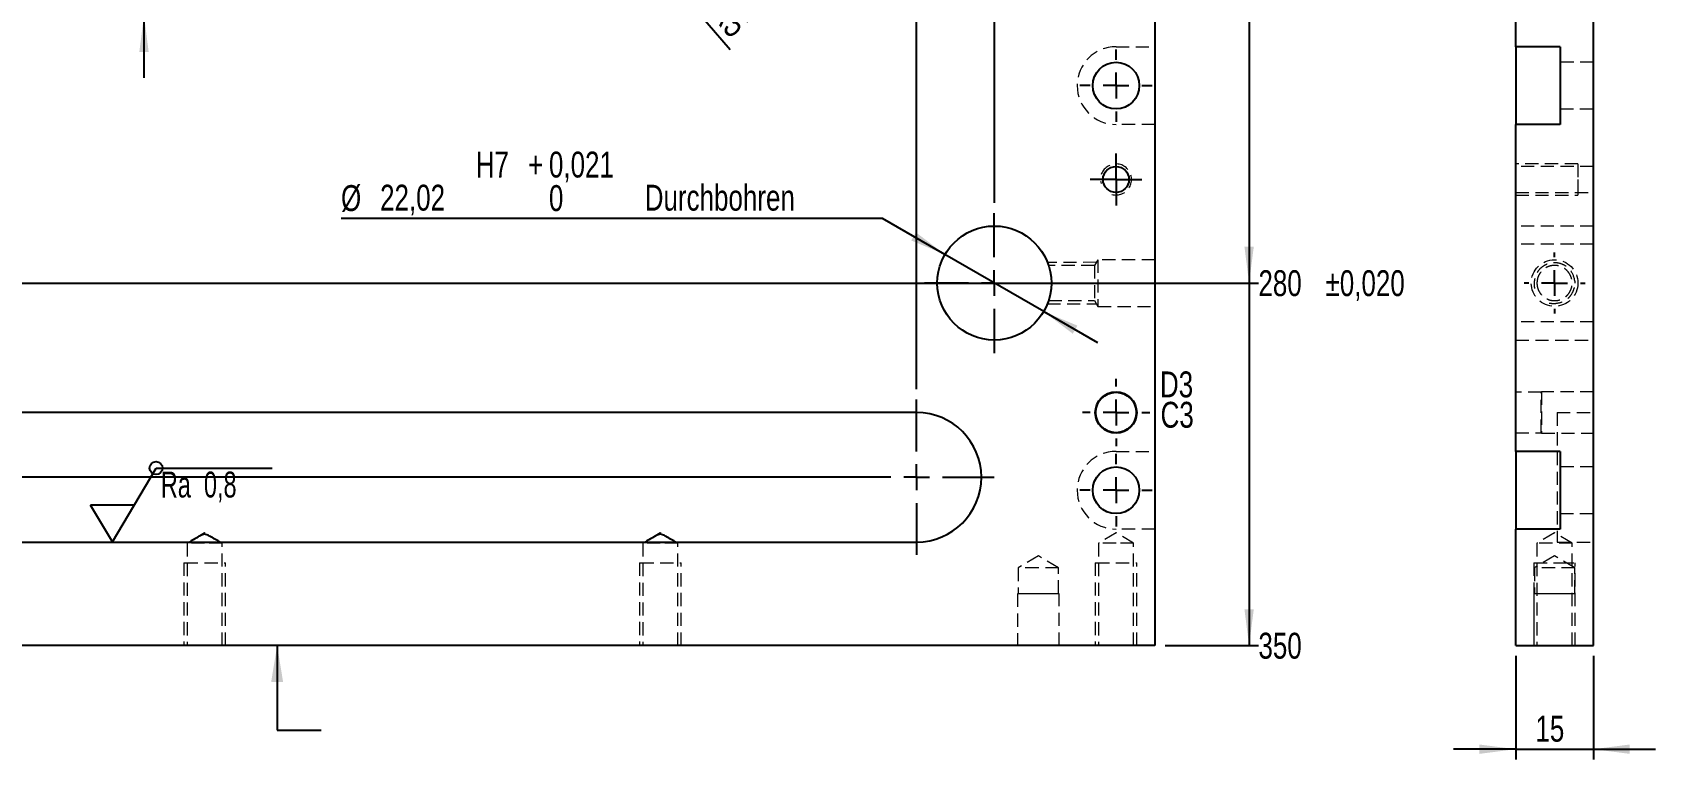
# Model space of a CAD drawing. Header units: millimetres. Extents: x -5 to 1672, y 0 to 1180.
# Drawn here: x 824.1 to 1137.6, y 536.3 to 676.7 of the extents above; entities that cross this region are included whole.
import ezdxf

# ---------------------------------------------------------------- set-up
doc = ezdxf.new("R2010")
doc.units = ezdxf.units.MM
doc.header["$LTSCALE"] = 2
doc.linetypes.add('HIDDEN', pattern=[1.905, 1.27, -0.635])
doc.layers.add('SLD-0', color=7, linetype='Continuous')
doc.styles.add('SLDTEXTSTYLE0', font='TXT', dxfattribs={"width": 0.75})
doc.styles.add('SLDTEXTSTYLE3', font='TXT', dxfattribs={"width": 0.678571})
doc.dimstyles.new('SLDDIMSTYLE1', dxfattribs={"dimtxt": 5, "dimasz": 7, "dimexe": 0, "dimexo": 0.0625, "dimgap": 1.25, "dimtad": 1, "dimdec": 3, "dimrnd": 1e-09, "dimzin": 12, "dimdsep": 46, "dimtxsty": 'SLDTEXTSTYLE0', "dimsah": 1, "dimcen": 0.09, "dimadec": 0, "dimazin": 3, "dimtfac": 1, "dimtdec": 3, "dimtmove": 0, "dimatfit": 0, "dimfxl": 1, "dimfrac": 2, "dimtolj": 1, "dimtzin": 12, "dimarcsym": 0})
doc.dimstyles.new('SLDDIMSTYLE11', dxfattribs={"dimtxt": 0.18, "dimasz": 7, "dimexe": 0, "dimexo": 0.0625, "dimgap": 0, "dimtad": 0, "dimtih": 1, "dimtoh": 1, "dimdec": 0, "dimrnd": 1e-09, "dimzin": 0, "dimdsep": 46, "dimtxsty": 'Standard', "dimsah": 1, "dimcen": 0.09, "dimadec": 0, "dimazin": 0, "dimtfac": 7, "dimtdec": 0, "dimtofl": 0, "dimtmove": 0, "dimatfit": 3, "dimfxl": 1, "dimfrac": 2, "dimtolj": 1, "dimtzin": 0, "dimarcsym": 0})
doc.dimstyles.new('SLDDIMSTYLE3', dxfattribs={"dimtxt": 5, "dimasz": 7, "dimexe": 0, "dimexo": 0.0625, "dimgap": 1.25, "dimtad": 0, "dimtih": 1, "dimtoh": 1, "dimdec": 3, "dimrnd": 1e-09, "dimzin": 12, "dimdsep": 46, "dimtxsty": 'SLDTEXTSTYLE0', "dimsah": 1, "dimcen": 0.09, "dimadec": 0, "dimazin": 3, "dimtol": 1, "dimtp": 0.02, "dimtm": 0.02, "dimtfac": 1, "dimtdec": 3, "dimtofl": 0, "dimtmove": 0, "dimatfit": 3, "dimfxl": 1, "dimfrac": 2, "dimtolj": 1, "dimarcsym": 0})
doc.dimstyles.new('SLDDIMSTYLE4', dxfattribs={"dimtxt": 5, "dimasz": 7, "dimexe": 0, "dimexo": 0.0625, "dimgap": 1.25, "dimtad": 0, "dimtih": 1, "dimtoh": 1, "dimdec": 3, "dimrnd": 1e-09, "dimzin": 12, "dimdsep": 46, "dimtxsty": 'SLDTEXTSTYLE0', "dimsah": 1, "dimcen": 0.09, "dimadec": 0, "dimazin": 3, "dimtfac": 1, "dimtdec": 3, "dimtofl": 0, "dimtmove": 0, "dimatfit": 3, "dimfxl": 1, "dimfrac": 2, "dimtolj": 1, "dimtzin": 12, "dimarcsym": 0})
doc.dimstyles.new('SLDDIMSTYLE7', dxfattribs={"dimtxt": 5, "dimasz": 7, "dimexe": 0, "dimexo": 0.0625, "dimgap": 1.25, "dimtad": 1, "dimdec": 3, "dimrnd": 1e-09, "dimzin": 12, "dimdsep": 46, "dimtxsty": 'SLDTEXTSTYLE0', "dimsah": 1, "dimcen": 0, "dimadec": 0, "dimazin": 3, "dimtfac": 1, "dimtdec": 3, "dimtofl": 0, "dimtmove": 0, "dimatfit": 3, "dimfxl": 1, "dimfrac": 2, "dimtolj": 1, "dimtzin": 12, "dimarcsym": 0})
doc.dimstyles.new('SLDDIMSTYLE9', dxfattribs={"dimtxt": 5, "dimasz": 7, "dimexe": 0, "dimexo": 0.0625, "dimgap": 1.25, "dimtad": 0, "dimtih": 1, "dimtoh": 1, "dimdec": 3, "dimrnd": 1e-09, "dimzin": 12, "dimdsep": 46, "dimtxsty": 'SLDTEXTSTYLE0', "dimsah": 1, "dimcen": 0, "dimadec": 0, "dimazin": 3, "dimtol": 1, "dimtp": 0.021, "dimtfac": 1, "dimtdec": 3, "dimtmove": 0, "dimatfit": 3, "dimfxl": 1, "dimfrac": 2, "dimtolj": 1, "dimarcsym": 0})

# ---------------------------------------------------------------- blocks, each defined once
blk = doc.blocks.new('_D')
at = {"layer": 'SLD-0'}
for p, q in [((1110.57, 556.31), (1110.57, 536.31)), ((1125.57, 556.31), (1125.57, 536.31)), ((1110.57, 538.31), (1098.57, 538.31)), ((1110.57, 538.31), (1125.57, 538.31)), ((1125.57, 538.31), (1137.57, 538.31))]:
    blk.add_line(p, q, dxfattribs=at)
for points in [[(1110.57, 538.31), (1103.57, 539.21), (1103.57, 537.41)], [(1125.57, 538.31), (1132.57, 537.41), (1132.57, 539.21)]]:
    blk.add_solid(points, dxfattribs=at)
at = {"layer": 'SLD-0', "insert": (1114.37, 544.76), "char_height": 5, "attachment_point": 1, "style": 'SLDTEXTSTYLE0'}
blk.add_mtext('15', dxfattribs=at)
blk = doc.blocks.new('SW_CENTERMARKSYMBOL_29')
at = {"layer": 'SLD-0', "color": 0}
for p, q in [((0, 5), (0, 5.9)), ((-5, 0), (-5.9, 0)), ((0, 0), (-2.5, 0)), ((0, 0), (0, 2.5)), ((0, 0), (0, -2.5)), ((0, 0), (2.5, 0)), ((5, 0), (5.9, 0)), ((0, -5), (0, -5.9))]:
    blk.add_line(p, q, dxfattribs=at)
blk = doc.blocks.new('_D_2')
at = {"layer": 'SLD-0'}
for p, q in [((1013.46, 917.06), (1013.46, 927.06)), ((1040.88, 925.26), (1013.46, 925.26)), ((1013.46, 917.06), (1009.88, 907.06)), ((1009.88, 907.06), (1009.88, 643.82))]:
    blk.add_line(p, q, dxfattribs=at)
blk.add_solid([(1013.46, 925.26), (1020.46, 924.36), (1020.46, 926.16)], dxfattribs=at)
at = {"layer": 'SLD-0', "char_height": 5, "attachment_point": 1, "rotation": 90, "style": 'SLDTEXTSTYLE0'}
for s, insert in [('±0,020', (1010.98, 936.32)), ('31', (1010.98, 927.06))]:
    blk.add_mtext(s, dxfattribs=dict(at, insert=insert))
blk = doc.blocks.new('_D_4')
at = {"layer": 'SLD-0'}
for p, q in [((994.88, 607.81), (994.88, 927.06)), ((1005.44, 925.26), (994.88, 925.26))]:
    blk.add_line(p, q, dxfattribs=at)
blk.add_solid([(994.88, 925.26), (1001.88, 924.36), (1001.88, 926.16)], dxfattribs=at)
at = {"layer": 'SLD-0', "insert": (992.4, 927.06), "char_height": 5, "attachment_point": 1, "rotation": 90, "style": 'SLDTEXTSTYLE0'}
blk.add_mtext('46', dxfattribs=at)
blk = doc.blocks.new('_D_11')
at = {"layer": 'SLD-0'}
for p, q in [((796.88, 640.31), (796.88, 927.06)), ((850.88, 925.26), (796.88, 925.26))]:
    blk.add_line(p, q, dxfattribs=at)
blk.add_solid([(796.88, 925.26), (803.88, 924.36), (803.88, 926.16)], dxfattribs=at)
at = {"layer": 'SLD-0', "insert": (794.4, 927.06), "char_height": 5, "attachment_point": 1, "rotation": 90, "style": 'SLDTEXTSTYLE0'}
blk.add_mtext('244', dxfattribs=at)
blk = doc.blocks.new('_D_12')
at = {"layer": 'SLD-0'}
for p, q in [((745.88, 640.31), (745.88, 927.06)), ((796.88, 925.26), (745.88, 925.26))]:
    blk.add_line(p, q, dxfattribs=at)
blk.add_solid([(745.88, 925.26), (752.88, 924.36), (752.88, 926.16)], dxfattribs=at)
at = {"layer": 'SLD-0', "insert": (743.4, 927.06), "char_height": 5, "attachment_point": 1, "rotation": 90, "style": 'SLDTEXTSTYLE0'}
blk.add_mtext('295', dxfattribs=at)
blk = doc.blocks.new('_D_13')
at = {"layer": 'SLD-0'}
for p, q in [((719.88, 607.81), (719.88, 927.06)), ((745.88, 925.26), (719.88, 925.26))]:
    blk.add_line(p, q, dxfattribs=at)
blk.add_solid([(719.88, 925.26), (726.88, 924.36), (726.88, 926.16)], dxfattribs=at)
at = {"layer": 'SLD-0', "insert": (717.4, 927.06), "char_height": 5, "attachment_point": 1, "rotation": 90, "style": 'SLDTEXTSTYLE0'}
blk.add_mtext('321', dxfattribs=at)
blk = doc.blocks.new('_D_22')
at = {"layer": 'SLD-0'}
for p, q in [((1059.08, 694.95), (1059.08, 628.31)), ((808.88, 628.31), (1060.88, 628.31))]:
    blk.add_line(p, q, dxfattribs=at)
blk.add_solid([(1059.08, 628.31), (1059.98, 635.31), (1058.18, 635.31)], dxfattribs=at)
at = {"layer": 'SLD-0', "char_height": 5, "attachment_point": 1, "style": 'SLDTEXTSTYLE0'}
for s, insert in [('280', (1060.88, 630.79)), ('±0,020', (1073.84, 630.79))]:
    blk.add_mtext(s, dxfattribs=dict(at, insert=insert))
blk = doc.blocks.new('_D_23')
at = {"layer": 'SLD-0'}
for p, q in [((1059.08, 628.31), (1059.08, 558.31)), ((1042.88, 558.31), (1060.88, 558.31))]:
    blk.add_line(p, q, dxfattribs=at)
blk.add_solid([(1059.08, 558.31), (1059.98, 565.31), (1058.18, 565.31)], dxfattribs=at)
at = {"layer": 'SLD-0', "insert": (1060.88, 560.79), "char_height": 5, "attachment_point": 1, "style": 'SLDTEXTSTYLE0'}
blk.add_mtext('350', dxfattribs=at)
blk = doc.blocks.new('_D_30')
at = {"layer": 'SLD-0'}
for p, q in [((845.67, 709.95), (845.67, 721.95)), ((875.89, 709.95), (843.67, 709.95)), ((845.67, 709.95), (845.67, 679.95)), ((875.89, 679.95), (843.67, 679.95)), ((845.67, 679.95), (845.67, 667.95))]:
    blk.add_line(p, q, dxfattribs=at)
for points in [[(845.67, 709.95), (846.57, 716.95), (844.77, 716.95)], [(845.67, 679.95), (844.77, 672.95), (846.57, 672.95)]]:
    blk.add_solid(points, dxfattribs=at)
at = {"layer": 'SLD-0', "insert": (839.22, 691.25), "char_height": 5, "attachment_point": 1, "rotation": 90, "style": 'SLDTEXTSTYLE0'}
blk.add_mtext('30', dxfattribs=at)
blk = doc.blocks.new('_D_33')
at = {"layer": 'SLD-0'}
blk.add_line((943.95, 690.75), (958.84, 673.39), dxfattribs=at)
blk.add_solid([(943.95, 690.75), (947.83, 684.85), (949.19, 686.03)], dxfattribs=at)
at = {"layer": 'SLD-0', "insert": (958.63, 683.46), "char_height": 5, "attachment_point": 1, "rotation": 310.9456, "style": 'SLDTEXTSTYLE0'}
blk.add_mtext('R5', dxfattribs=at)
blk = doc.blocks.new('_D_34')
at = {"layer": 'SLD-0'}
for p, q in [((988.29, 640.78), (883.72, 640.78)), ((1000.34, 633.82), (988.29, 640.78)), ((1019.41, 622.81), (1000.34, 633.82)), ((1019.41, 622.81), (1029.81, 616.81))]:
    blk.add_line(p, q, dxfattribs=at)
for points in [[(1000.34, 633.82), (994.73, 638.1), (993.83, 636.54)], [(1019.41, 622.81), (1025.03, 618.53), (1025.93, 620.09)]]:
    blk.add_solid(points, dxfattribs=at)
at = {"layer": 'SLD-0', "char_height": 5, "attachment_point": 1, "style": 'SLDTEXTSTYLE0'}
for s, insert in [('H7', (909.73, 653.69)), ('+', (919.83, 653.69)), ('0,021', (923.87, 653.69)), ('%%c', (883.72, 647.22)), ('22,02', (891.26, 647.3)), ('0', (923.87, 647.22)), ('Durchbohren', (942.37, 647.3))]:
    blk.add_mtext(s, dxfattribs=dict(at, insert=insert))
blk = doc.blocks.new('SW_CENTERMARKSYMBOL_32')
at = {"layer": 'SLD-0', "color": 0}
for p, q in [((-275, 5), (-275, 15)), ((0, 5), (0, 15)), ((-280, 0), (-290, 0)), ((-275, 0), (-277.5, 0)), ((-275, 0), (-275, 2.5)), ((-275, 0), (-275, -2.5)), ((-275, 0), (-272.5, 0)), ((-270, 0), (-260, 0)), ((-5, 0), (-270, 0)), ((-5, 0), (-15, 0)), ((0, 0), (-2.5, 0)), ((0, 0), (0, 2.5)), ((0, 0), (0, -2.5)), ((0, 0), (2.5, 0)), ((5, 0), (15, 0)), ((-275, -5), (-275, -15)), ((0, -5), (0, -15))]:
    blk.add_line(p, q, dxfattribs=at)
blk = doc.blocks.new('SW_CENTERMARKSYMBOL_42')
at = {"layer": 'SLD-0', "color": 0}
for p, q in [((0, 5), (0, 7)), ((-5, 0), (-7, 0)), ((0, 0), (-2.5, 0)), ((0, 0), (0, 2.5)), ((0, 0), (0, -2.5)), ((0, 0), (2.5, 0)), ((5, 0), (7, 0)), ((0, -5), (0, -7))]:
    blk.add_line(p, q, dxfattribs=at)
blk = doc.blocks.new('SW_CENTERMARKSYMBOL_43')
at = {"layer": 'SLD-0', "color": 0}
for p, q in [((0, 5), (0, 7)), ((-5, 0), (-7, 0)), ((0, 0), (-2.5, 0)), ((0, 0), (0, 2.5)), ((0, 0), (0, -2.5)), ((0, 0), (2.5, 0)), ((5, 0), (7, 0)), ((0, -5), (0, -7))]:
    blk.add_line(p, q, dxfattribs=at)
blk = doc.blocks.new('SW_CENTERMARKSYMBOL_48')
at = {"layer": 'SLD-0', "color": 0}
for p, q in [((0, 5), (0, 6.5)), ((-5, 0), (-6.5, 0)), ((0, 0), (-2.5, 0)), ((0, 0), (0, 2.5)), ((0, 0), (0, -2.5)), ((0, 0), (2.5, 0)), ((5, 0), (6.5, 0)), ((0, -5), (0, -6.5))]:
    blk.add_line(p, q, dxfattribs=at)
blk = doc.blocks.new('SW_CENTERMARKSYMBOL_54')
at = {"layer": 'SLD-0', "color": 0}
for p, q in [((0, 2.5), (0, 5)), ((-2.5, 0), (-5, 0)), ((0, 0), (-2.5, 0)), ((0, 0), (0, 2.5)), ((0, 0), (0, -2.5)), ((0, 0), (2.5, 0)), ((2.5, 0), (5, 0)), ((0, -2.5), (0, -5))]:
    blk.add_line(p, q, dxfattribs=at)
blk = doc.blocks.new('SW_CENTERMARKSYMBOL_58')
at = {"layer": 'SLD-0', "color": 0}
for p, q in [((0, 5), (0, 13.51)), ((-5, 0), (-13.51, 0)), ((0, 0), (-2.5, 0)), ((0, 0), (0, 2.5)), ((0, 0), (0, -2.5)), ((0, 0), (2.5, 0)), ((5, 0), (13.51, 0)), ((0, -5), (0, -13.51))]:
    blk.add_line(p, q, dxfattribs=at)
blk = doc.blocks.new('SW_SFSYMBOL_9')
at = {"layer": 'SLD-0', "color": 0}
for p, q in [((-9.35, -7.14), (-0.92, 7.14)), ((-0.92, 7.14), (21.51, 7.14)), ((-9.35, -7.14), (-13.56, 0)), ((-5.14, 0), (-13.56, 0))]:
    blk.add_line(p, q, dxfattribs=at)
blk.add_circle((-0.92, 7.14), 1.25, dxfattribs=at)
at = {"layer": 'SLD-0', "color": 0, "insert": (0, 6.45), "char_height": 5, "attachment_point": 1, "style": 'SLDTEXTSTYLE3'}
blk.add_mtext('Ra  0,8', dxfattribs=at)

msp = doc.modelspace()

# ---------------------------------------------------------------- linework, layer by layer
at = {"color": 7, "linetype": 'Continuous', "lineweight": 25}
for p, q in [((1040.8782911, 908.3130997), (1040.8782911, 558.3130997)), ((1125.5673347, 558.3130997), (1125.5673347, 908.3130997)), ((1110.5673347, 673.9381497), (1110.5673347, 737.0630497)), ((1119.1673347, 673.9381497), (1110.5673347, 673.9381497)), ((1110.5673347, 673.9381497), (1110.5673347, 658.9380497)), ((1119.1673347, 673.9381497), (1119.1673347, 658.9380497)), ((1110.5673347, 595.8131497), (1110.5673347, 658.9380497)), ((1119.1673347, 658.9380497), (1110.5673347, 658.9380497)), ((994.8782911, 603.3130997), (719.8782911, 603.3130997)), ((1119.1673347, 595.8131497), (1110.5673347, 595.8131497)), ((1110.5673347, 595.8131497), (1110.5673347, 580.8130497)), ((1119.1673347, 595.8131497), (1119.1673347, 580.8130497)), ((1110.5673347, 558.3130997), (1110.5673347, 580.8130497)), ((1119.1673347, 580.8130497), (1110.5673347, 580.8130497)), ((719.8782911, 578.3130997), (994.8782911, 578.3130997)), ((1040.8782911, 558.3130997), (673.8782911, 558.3130997)), ((1110.5673347, 558.3130997), (1125.5673347, 558.3130997))]:
    msp.add_line(p, q, dxfattribs=at)
at = {"color": 190, "linetype": 'HIDDEN', "lineweight": 18}
for p, q in [((1033.3782911, 673.9381497), (1040.8782911, 673.9381497)), ((1125.5673347, 670.9380997), (1119.1673347, 670.9380997)), ((1119.1673347, 661.9380997), (1125.5673347, 661.9380997)), ((1040.8782911, 658.9380497), (1033.3782911, 658.9380497)), ((1125.5673347, 650.8130997), (1110.5673347, 650.8130997)), ((1110.5673347, 645.8130997), (1125.5673347, 645.8130997)), ((1125.5673347, 639.3230997), (1110.5673347, 639.3230997)), ((1125.5673347, 635.8130997), (1110.5673347, 635.8130997)), ((1029.2173445, 631.7130997), (1020.3624724, 631.7130997)), ((1029.8782911, 632.8130997), (1029.2173445, 631.7130997)), ((1029.2173445, 631.7130997), (1029.2173445, 624.9130997)), ((1029.8782911, 632.8130997), (1029.8782911, 623.8130997)), ((1040.8782911, 632.8130997), (1029.8782911, 632.8130997)), ((1020.3590297, 624.9130997), (1029.2173445, 624.9130997)), ((1029.2173445, 624.9130997), (1029.8782911, 623.8130997)), ((1029.8782911, 623.8130997), (1040.8782911, 623.8130997)), ((1125.5673347, 620.8130997), (1110.5673347, 620.8130997)), ((1110.5673347, 617.3030997), (1125.5673347, 617.3030997)), ((1115.5072486, 607.2130997), (1110.5673347, 607.2130997)), ((1115.5673347, 607.3130997), (1115.5072486, 607.2130997)), ((1115.5072486, 599.4130997), (1115.5072486, 607.2130997)), ((1115.5673347, 607.3130997), (1115.5673347, 599.3130997)), ((1125.5673347, 607.3130997), (1115.5673347, 607.3130997)), ((1118.5673347, 603.3130997), (1125.5673347, 603.3130997)), ((1118.5673347, 603.3130997), (1118.5673347, 578.3130997)), ((1110.5673347, 599.4130997), (1115.5072486, 599.4130997)), ((1115.5072486, 599.4130997), (1115.5673347, 599.3130997)), ((1115.5673347, 599.3130997), (1125.5673347, 599.3130997)), ((1033.3782911, 595.8131497), (1040.8782911, 595.8131497)), ((1125.5673347, 592.8130997), (1119.1673347, 592.8130997)), ((1119.1673347, 583.8130997), (1125.5673347, 583.8130997)), ((857.3782911, 580.1060258), (853.9782911, 578.0630997)), ((860.7782911, 578.0630997), (857.3782911, 580.1060258)), ((945.3782911, 580.1060258), (941.9782911, 578.0630997)), ((948.7782911, 578.0630997), (945.3782911, 580.1060258)), ((1033.3782911, 580.1060258), (1029.9782911, 578.0630997)), ((1040.8782911, 580.8130497), (1033.3782911, 580.8130497)), ((1036.7782911, 578.0630997), (1033.3782911, 580.1060258)), ((1118.0673347, 580.1060258), (1114.6673347, 578.0630997)), ((1121.4673347, 578.0630997), (1118.0673347, 580.1060258)), ((857.3782911, 578.0630997), (853.9782911, 578.0630997)), ((853.9782911, 578.0630997), (853.9782911, 558.3130997)), ((860.7782911, 578.0630997), (857.3782911, 578.0630997)), ((860.7782911, 558.3130997), (860.7782911, 578.0630997)), ((945.3782911, 578.0630997), (941.9782911, 578.0630997)), ((941.9782911, 578.0630997), (941.9782911, 558.3130997)), ((948.7782911, 578.0630997), (945.3782911, 578.0630997)), ((948.7782911, 558.3130997), (948.7782911, 578.0630997)), ((1033.3782911, 578.0630997), (1029.9782911, 578.0630997)), ((1029.9782911, 578.0630997), (1029.9782911, 558.3130997)), ((1036.7782911, 578.0630997), (1033.3782911, 578.0630997)), ((1036.7782911, 558.3130997), (1036.7782911, 578.0630997)), ((1121.4673347, 578.0630997), (1114.6673347, 578.0630997)), ((1114.6673347, 578.0630997), (1114.6673347, 558.3130997)), ((1118.5673347, 578.3130997), (1125.5673347, 578.3130997)), ((1121.4673347, 558.3130997), (1121.4673347, 578.0630997)), ((1018.3782911, 575.6564561), (1014.4782911, 573.3130997)), ((1022.2782911, 573.3130997), (1018.3782911, 575.6564561)), ((1118.0673347, 575.6564561), (1114.1673347, 573.3130997)), ((1121.9673347, 573.3130997), (1118.0673347, 575.6564561)), ((1018.3782911, 573.3130997), (1014.4782911, 573.3130997)), ((1014.4782911, 573.3130997), (1014.4782911, 568.3731857)), ((1022.2782911, 573.3130997), (1018.3782911, 573.3130997)), ((1022.2782911, 568.3731857), (1022.2782911, 573.3130997)), ((1121.9673347, 573.3130997), (1114.1673347, 573.3130997)), ((1114.1673347, 573.3130997), (1114.1673347, 568.3731857)), ((1121.9673347, 568.3731857), (1121.9673347, 573.3130997)), ((1014.4782911, 568.3731857), (1014.3782911, 568.3130997)), ((1018.3782911, 568.3130997), (1014.3782911, 568.3130997)), ((1014.3782911, 568.3130997), (1014.3782911, 558.3130997)), ((1014.4782911, 568.3731857), (1018.3782911, 568.3731857)), ((1018.3782911, 568.3731857), (1022.2782911, 568.3731857)), ((1022.3782911, 568.3130997), (1018.3782911, 568.3130997)), ((1022.3782911, 568.3130997), (1022.2782911, 568.3731857)), ((1022.3782911, 558.3130997), (1022.3782911, 568.3130997)), ((1114.1673347, 568.3731857), (1114.0673347, 568.3130997)), ((1122.0673347, 568.3130997), (1114.0673347, 568.3130997)), ((1114.0673347, 568.3130997), (1114.0673347, 558.3130997)), ((1114.1673347, 568.3731857), (1121.9673347, 568.3731857)), ((1122.0673347, 568.3130997), (1121.9673347, 568.3731857)), ((1122.0673347, 558.3130997), (1122.0673347, 568.3130997))]:
    msp.add_line(p, q, dxfattribs=at)
at = {"color": 7, "linetype": 'HIDDEN', "lineweight": 18}
for p, q in [((1122.5673347, 651.3130997), (1110.5673347, 651.3130997)), ((1122.5673347, 648.3130997), (1122.5673347, 647.2870392)), ((1110.5673347, 645.3130997), (1122.5673347, 645.3130997)), ((1029.5778608, 632.3130997), (1020.1418273, 632.298062)), ((1020.152423, 632.2703443), (1020.1418273, 632.298062)), ((1020.1418273, 632.298062), (1020.1950416, 632.1547995)), ((1020.8685686, 628.4223937), (1020.8692808, 628.0118394)), ((1020.1359761, 624.3130997), (1029.5778608, 624.3130997)), ((853.3782911, 574.3130997), (853.3782911, 558.3130997)), ((853.3782911, 574.3130997), (853.5559999, 574.3130997)), ((861.3782911, 558.3130997), (861.3782911, 574.3130997)), ((941.3782911, 574.3130997), (941.3782911, 558.3130997)), ((941.3782911, 574.3130997), (941.5559999, 574.3130997)), ((949.3782911, 558.3130997), (949.3782911, 574.3130997)), ((1029.3782911, 574.3130997), (1029.3782911, 558.3130997)), ((1029.3782911, 574.3130997), (1029.5559999, 574.3130997)), ((1037.3782911, 558.3130997), (1037.3782911, 574.3130997)), ((1114.0673347, 574.3130997), (1114.0673347, 558.3130997)), ((1118.0673347, 574.3130997), (1119.2463554, 574.3130997)), ((1122.0673347, 558.3130997), (1122.0673347, 574.3130997))]:
    msp.add_line(p, q, dxfattribs=at)
at = {"color": 7, "linetype": 'Continuous', "lineweight": 25}
for centre, radius in [((1033.3782911, 666.4380997), 4.5), ((1033.3782911, 648.3130997), 2.5), ((1009.8782911, 628.3130997), 11.01), ((1033.3782911, 603.3130997), 4), ((1033.3782911, 603.3130997), 3.9), ((1033.3782911, 588.3130997), 4.5)]:
    msp.add_circle(centre, radius, dxfattribs=at)
at = {"color": 190, "linetype": 'HIDDEN', "lineweight": 18}
msp.add_circle((1118.0673347, 628.3130997), 4.5, dxfattribs=at)
for centre in [(1033.3782911, 666.4380997), (1033.3782911, 588.3130997)]:
    msp.add_arc(centre, 7.50005, 90, 270, dxfattribs=at)
at = {"color": 7, "linetype": 'HIDDEN', "lineweight": 18}
msp.add_arc((1033.3782911, 648.3130997), 3, 255, 195, dxfattribs=at)
at = {"color": 7, "linetype": 'Continuous', "lineweight": 25}
msp.add_arc((994.8782895, 590.8130997), 12.5, 270.000007728, 89.999992272, dxfattribs=at)
at = {"color": 7, "linetype": 'HIDDEN', "lineweight": 18}
for points, knots in [([(1122.5673347, 651.3130997), (1122.5673347, 651.2675229), (1122.5673347, 650.9111759), (1122.5673347, 650.2414625), (1122.5673347, 649.3391601), (1122.5673347, 648.3130997), (1122.567334, 648.6620706), (1122.5673347, 648.3130997)], [0, 0, 0, 0, 0.1114882235, 0.3336161676, 0.5557441117, 0.7778720559, 1, 1, 1, 1]), ([(1122.5673347, 647.2870392), (1122.5673347, 646.3847368), (1122.5673347, 645.7150234), (1122.5673347, 645.3586764), (1122.5673347, 645.3130997), (1122.567335, 645.3222335), (1122.5673347, 645.3130997)], [0, 0, 0, 0, 0.2855584614, 0.5711169194, 0.8566753775, 1, 1, 1, 1]), ([(1122.0664978, 628.3130997), (1121.8580623, 629.5899646), (1121.2607363, 630.7218724), (1120.3036862, 631.6295333), (1119.0491079, 632.1907434), (1117.7208161, 632.298062), (1116.5034155, 631.9946967), (1115.4318481, 631.3221211), (1114.5849384, 630.2810723), (1114.1246789, 628.9879814), (1114.1183416, 627.6763474), (1114.2036314, 627.2778235), (1114.1726076, 627.4101249), (1114.2036314, 627.2778235)], [0, 0, 0, 0, 0.0948671241, 0.1896126086, 0.2878186298, 0.3894294117, 0.4870311052, 0.579246901, 0.6731866529, 0.7730134033, 0.8741446754, 0.9701651089, 1, 1, 1, 1]), ([(1117.0320511, 624.4493963), (1117.7099036, 624.3291013), (1118.9973636, 624.422721), (1120.1495615, 624.8977912), (1121.1340486, 625.7449747), (1121.8202685, 626.9290881), (1122.0673347, 628.3130997), (1122.0182963, 627.840999), (1122.0664978, 628.3130997)], [0, 0, 0, 0, 0.0936386173, 0.2692824011, 0.4403145085, 0.6199495309, 0.8084092787, 1, 1, 1, 1]), ([(853.5559999, 574.3130997), (854.073336, 574.3130997), (854.8843319, 574.3130997), (855.916927, 574.3130997), (857.0793708, 574.3130997), (858.2683749, 574.3130997), (859.3782911, 574.3130997), (860.3104986, 574.3130997), (860.9821666, 574.3130997), (861.3336144, 574.3130997), (861.3782911, 574.3130997), (861.3692895, 574.3130997), (861.3782911, 574.3130997)], [0, 0, 0, 0, 0.1052586142, 0.2105049469, 0.3157512797, 0.4209976124, 0.5262439451, 0.6314902778, 0.7367366105, 0.8419829433, 0.947229276, 1, 1, 1, 1]), ([(941.5559999, 574.3130997), (942.073336, 574.3130997), (942.8843319, 574.3130997), (943.916927, 574.3130997), (945.0793708, 574.3130997), (946.2683749, 574.3130997), (947.3782911, 574.3130997), (948.3104986, 574.3130997), (948.9821666, 574.3130997), (949.3336144, 574.3130997), (949.3782911, 574.3130997), (949.3692895, 574.3130997), (949.3782911, 574.3130997)], [0, 0, 0, 0, 0.1052484153, 0.2104959477, 0.3157434801, 0.4209910125, 0.5262385449, 0.6314860773, 0.7367336097, 0.8419811421, 0.9472286745, 1, 1, 1, 1]), ([(1029.5559999, 574.3130997), (1030.073336, 574.3130997), (1030.8843319, 574.3130997), (1031.916927, 574.3130997), (1033.0793708, 574.3130997), (1034.2683749, 574.3130997), (1035.3782911, 574.3130997), (1036.3104986, 574.3130997), (1036.9821666, 574.3130997), (1037.3336144, 574.3130997), (1037.3782911, 574.3130997), (1037.3692895, 574.3130997), (1037.3782911, 574.3130997)], [0, 0, 0, 0, 0.1052709113, 0.2105157975, 0.3157606838, 0.42100557, 0.5262504563, 0.6314953425, 0.7367402288, 0.841985115, 0.9472300013, 1, 1, 1, 1]), ([(1114.0673347, 574.3130997), (1114.0785195, 574.3130997), (1114.3438397, 574.3130997), (1114.9400088, 574.3130997), (1115.8140545, 574.3130997), (1116.888314, 574.3130997), (1118.0673347, 574.3130997), (1117.6684104, 574.3130997), (1118.0673347, 574.3130997)], [0, 0, 0, 0, 0.0477794924, 0.2382235939, 0.4286676955, 0.619111797, 0.8095558985, 1, 1, 1, 1]), ([(1119.2463554, 574.3130997), (1120.3206149, 574.3130997), (1121.1946606, 574.3130997), (1121.7908297, 574.3130997), (1122.0561499, 574.3130997), (1122.0673347, 574.3130997), (1122.065, 574.3130997), (1122.0673347, 574.3130997)], [0, 0, 0, 0, 0.2353579126, 0.4705689702, 0.7057800278, 0.9409910854, 1, 1, 1, 1])]:
    msp.add_open_spline(points, degree=3, knots=knots, dxfattribs=at)
at = {"color": 190, "linetype": 'HIDDEN', "lineweight": 18}
msp.add_open_spline([(1114.6673347, 628.3130997), (1114.6673347, 628.5392056), (1114.6896625, 628.7612668), (1114.7768962, 629.1977114), (1114.8429454, 629.4144181), (1115.0141368, 629.8255716), (1115.1186925, 630.0203455), (1115.36544, 630.3888993), (1115.5080536, 630.5622353), (1115.8196913, 630.8736914), (1115.9899559, 631.0139083), (1116.3610623, 631.2624223), (1116.5566055, 631.3670528), (1116.965052, 631.5370577), (1117.1807322, 631.6031083), (1117.6202284, 631.6910158), (1117.8417476, 631.7129475), (1118.2883104, 631.7132503), (1118.5151708, 631.690842), (1118.9523938, 631.6034448), (1119.165031, 631.5388018), (1119.5784028, 631.3670749), (1119.7749733, 631.261434), (1120.1417877, 631.0159407), (1120.3147974, 630.8739724), (1120.6283416, 630.5604095), (1120.768132, 630.3902549), (1121.0143896, 630.0229966), (1121.1212794, 629.8239402), (1121.2917141, 629.4142785), (1121.3566693, 629.2021864), (1121.4448945, 628.7628629), (1121.4672409, 628.5373059), (1121.4674279, 628.0917472), (1121.445589, 627.8680732), (1121.3574557, 627.4266716), (1121.2924377, 627.2140067), (1121.1221149, 626.8039235), (1121.0153891, 626.6048961), (1120.7690576, 626.2371234), (1120.6292063, 626.0667583), (1120.3155182, 625.7528445), (1120.1427355, 625.6110086), (1119.7764815, 625.3656598), (1119.5809489, 625.2603532), (1119.1668835, 625.0879979), (1118.9543608, 625.0233272), (1118.51845, 624.9358355), (1118.2922602, 624.9131534), (1117.8440377, 624.9130461), (1117.622383, 624.9349364), (1117.1839203, 625.0222718), (1116.9671543, 625.0883851), (1116.3528056, 625.3437371), (1115.9760886, 625.596302), (1115.5083443, 626.0636234), (1115.3656171, 626.2370817), (1115.118954, 626.6054171), (1115.0145019, 626.7999524), (1114.8434888, 627.2102757), (1114.7771643, 627.4273862), (1114.6896747, 627.8646326), (1114.6673347, 628.0869937), (1114.6673347, 628.3130997)], degree=3, knots=[0, 0, 0, 0, 0.03125, 0.03125, 0.0625, 0.0625, 0.09375, 0.09375, 0.125, 0.125, 0.15625, 0.15625, 0.1875, 0.1875, 0.21875, 0.21875, 0.25, 0.25, 0.28125, 0.28125, 0.3125, 0.3125, 0.34375, 0.34375, 0.375, 0.375, 0.40625, 0.40625, 0.4375, 0.4375, 0.46875, 0.46875, 0.5, 0.5, 0.53125, 0.53125, 0.5625, 0.5625, 0.59375, 0.59375, 0.625, 0.625, 0.65625, 0.65625, 0.6875, 0.6875, 0.71875, 0.71875, 0.75, 0.75, 0.78125, 0.78125, 0.8125, 0.8125, 0.875, 0.875, 0.90625, 0.90625, 0.9375, 0.9375, 0.96875, 0.96875, 1, 1, 1, 1], dxfattribs=at)
at = {"color": 7, "linetype": 'Continuous', "lineweight": 25}
for points in [[(860.320032, 578.3130997), (859.8429905, 578.5956824), (859.3657795, 578.8779937), (858.6432896, 579.2899912), (858.4018487, 579.4263073), (858.0306491, 579.6138038), (857.9053755, 579.6737688), (857.6462341, 579.7706687), (857.5099157, 579.8066382), (857.3028259, 579.8050368), (857.2329758, 579.7953712), (857.0988317, 579.7638587), (857.0334153, 579.7422968), (856.8397441, 579.6685704), (856.7146778, 579.6083529), (856.3455178, 579.4211519), (856.1053217, 579.2855055), (855.3864611, 578.8753959), (854.9113721, 578.5943675), (854.4365503, 578.3130997)], [(948.320032, 578.3130997), (947.8429905, 578.5956824), (947.3657795, 578.8779937), (946.6432896, 579.2899912), (946.4018487, 579.4263073), (946.0306491, 579.6138038), (945.9053755, 579.6737688), (945.6462341, 579.7706687), (945.5099157, 579.8066382), (945.3028259, 579.8050368), (945.2329758, 579.7953712), (945.0988317, 579.7638587), (945.0334153, 579.7422968), (944.8397441, 579.6685704), (944.7146778, 579.6083529), (944.3455178, 579.4211519), (944.1053217, 579.2855055), (943.3864611, 578.8753959), (942.9113721, 578.5943675), (942.4365503, 578.3130997)]]:
    msp.add_open_spline(points, degree=3, knots=[0, 0, 0, 0, 0.25, 0.25, 0.375, 0.375, 0.4375, 0.4375, 0.5, 0.5, 0.53125, 0.53125, 0.5625, 0.5625, 0.625, 0.625, 0.75, 0.75, 1, 1, 1, 1], dxfattribs=at)

# ---------------------------------------------------------------- block references
at = {"layer": 'SLD-0'}
for name, p in [('SW_CENTERMARKSYMBOL_43', (1033.3782911, 666.4380997)), ('SW_CENTERMARKSYMBOL_54', (1033.3782911, 648.3130997)), ('SW_CENTERMARKSYMBOL_58', (1009.8782911, 628.3130997)), ('SW_CENTERMARKSYMBOL_29', (1118.0673347, 628.3130997)), ('SW_CENTERMARKSYMBOL_48', (1033.3782911, 603.3130997)), ('SW_CENTERMARKSYMBOL_32', (994.8782911, 590.8130997)), ('SW_SFSYMBOL_9', (848.9215266, 585.4556)), ('SW_CENTERMARKSYMBOL_42', (1033.3782911, 588.3130997))]:
    msp.add_blockref(name, p, dxfattribs=at)

# ---------------------------------------------------------------- texts
at = {"layer": 'SLD-0', "char_height": 5, "attachment_point": 1, "style": 'SLDTEXTSTYLE0'}
for s, insert in [('D3', (1041.8635725, 611.24372)), ('C3', (1041.9861945, 605.378673))]:
    msp.add_mtext(s, dxfattribs=dict(at, insert=insert))

# ---------------------------------------------------------------- dimensions: what is measured, and where the dimension line sits
at = {"layer": 'SLD-0'}
for feature_location, offset, dtype, dimstyle, picture, middle in [((1009.8782911, 641.8230997), (3.577594, 285.2375124), 1, 'SLDDIMSTYLE3', '_D_2', (1013.4558851, 941.8210299)), ((719.8782911, 605.8130997), (0, 321.2475124), 1, 'SLDDIMSTYLE4', '_D_13', (719.8782911, 932.6022785)), ((745.8782911, 638.3130997), (0, 288.7475124), 1, 'SLDDIMSTYLE4', '_D_12', (745.8782911, 932.6022785)), ((796.8782911, 638.3130997), (0, 288.7475124), 1, 'SLDDIMSTYLE4', '_D_11', (796.8782911, 932.6022785)), ((994.8782911, 605.8130997), (0, 321.2475124), 1, 'SLDDIMSTYLE4', '_D_4', (994.8782911, 930.7550565)), ((806.8782911, 628.3130997), (254, 0), 0, 'SLDDIMSTYLE3', '_D_22', (1077.4859296, 628.3130997)), ((1040.8782911, 558.3130997), (20, 0), 0, 'SLDDIMSTYLE4', '_D_23', (1066.4199576, 558.3130997))]:
    dim = msp.add_ordinate_dim(feature_location=feature_location, offset=offset, dtype=dtype, origin=(1040.8782911, 908.3130997), dimstyle=dimstyle, dxfattribs=at)
    dim.commit()
    dim.dimension.update_dxf_attribs({"geometry": picture, "text_midpoint": middle})
dim = msp.add_linear_dim(base=(845.6686985, 679.9450054), p1=(877.8858048, 709.9450054), p2=(877.8858048, 679.9450054), angle=90, dimstyle='SLDDIMSTYLE1', dxfattribs=at)
dim.commit()
dim.dimension.update_dxf_attribs({"geometry": '_D_30', "text_midpoint": (845.6686985, 694.9450054), "dimtype": 160})
dim = msp.add_radius_dim(center=(947.2305696, 686.9782241), mpoint=(943.9538587, 690.7548848), dimstyle='SLDDIMSTYLE7', dxfattribs=at)
dim.commit()
dim.dimension.update_dxf_attribs({"geometry": '_D_33', "text_midpoint": (956.7437402, 676.0136082), "dimtype": 164})
dim = msp.add_diameter_dim_2p(p1=(1000.3433514, 633.8180997), p2=(1019.4132308, 622.8080997), text='<>\\SH7^ ; Durchbohren', dimstyle='SLDDIMSTYLE9', dxfattribs=at)
dim.commit()
dim.dimension.update_dxf_attribs({"geometry": '_D_34', "text_midpoint": (934.4169929, 647.2407283), "dimtype": 163})
dim = msp.add_linear_dim(base=(1125.5673347, 538.3130997), p1=(1110.5673347, 558.3130997), p2=(1125.5673347, 558.3130997), dimstyle='SLDDIMSTYLE1', dxfattribs=at)
dim.commit()
dim.dimension.update_dxf_attribs({"geometry": '_D', "text_midpoint": (1118.0673347, 538.3130997), "dimtype": 160})

# ---------------------------------------------------------------- leaders
msp.add_leader([(871.3812179, 558.3130997), (871.3812179, 541.9851402), (879.9128832, 541.9851402)], dimstyle='SLDDIMSTYLE11', dxfattribs=at)

doc.saveas('drawing.dxf')
